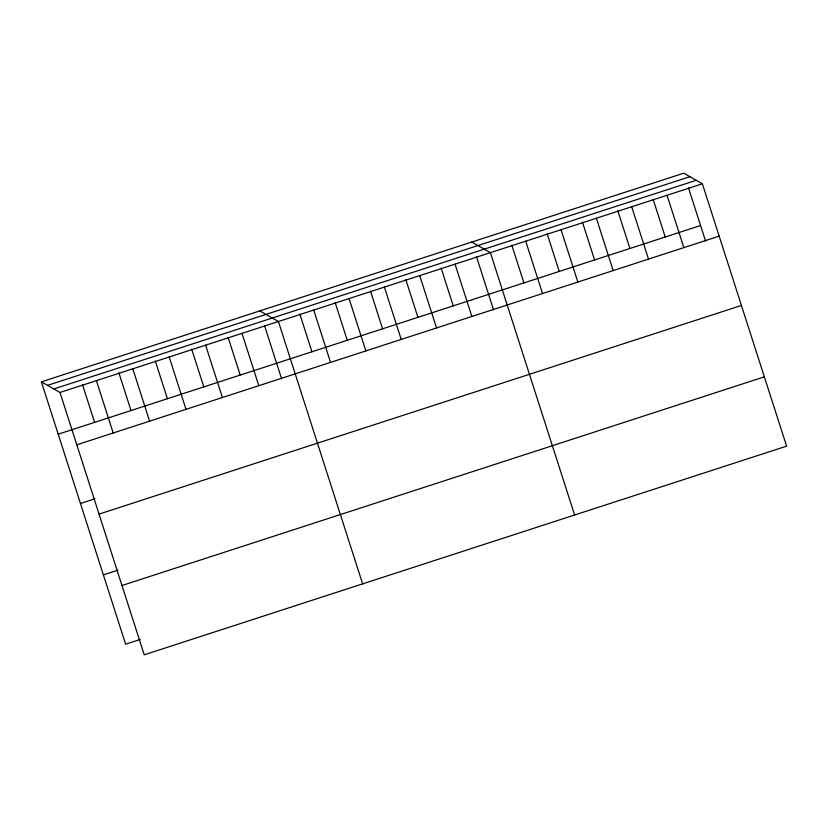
<?xml version="1.0" encoding="UTF-8"?>
<svg xmlns="http://www.w3.org/2000/svg" width="828" height="828" viewBox="0 0 828 828"><rect width="100%" height="100%" fill="white"/><g stroke="black" fill="none" stroke-linecap="round" stroke-linejoin="round"><path stroke-width="1.24" d="M41.4 381.853L683.773 173.187L702.372 183.806L786.6 446.147L144.227 654.813L59.999 392.472L41.4 381.853L125.628 644.194L140.191 639.464M47.538 385.362L689.91 176.695M53.861 388.963L696.234 180.307M59.999 392.472L702.372 183.806M58.208 434.193L700.571 225.526M76.807 444.812L719.18 236.146M80.451 503.496L95.013 498.766M99.06 514.105L741.422 305.449M103.376 574.891L117.938 570.161M121.985 585.51L764.347 376.844M471.784 242.045L490.393 252.664L574.622 515.006M259.806 310.904L278.405 321.523L362.633 583.864M688.461 187.801L705.559 241.062M667.047 195.284L683.845 247.624M653.126 199.269L665.246 237.005M631.712 206.762L648.521 259.102M617.802 210.747L629.911 248.483M596.377 218.24L613.186 270.58M582.467 222.225L594.587 259.961M561.053 229.718L577.851 282.048M547.142 233.703L559.252 271.439M525.718 241.186L542.526 293.526M511.807 245.181L523.917 282.907M476.473 256.659L493.581 309.92M455.058 264.142L471.867 316.482M441.148 268.127L453.258 305.863M419.734 275.62L436.532 327.96M405.813 279.605L417.933 317.341M384.399 287.099L401.207 339.439M370.489 291.083L382.598 328.819M349.074 298.577L365.872 350.917M335.154 302.562L347.274 340.298M313.74 310.045L330.548 362.385M299.829 314.04L311.939 351.765M264.494 325.518L281.592 378.779M242.004 333.353L258.812 385.693M228.093 337.338L240.213 375.074M205.603 345.172L222.411 397.512M191.692 349.157L203.812 386.893M169.202 357.003L186.01 409.332M155.291 360.987L167.411 398.723M132.801 368.822L149.609 421.162M118.89 372.807L131.01 410.543M96.4 380.652L113.208 432.982M82.489 384.637L94.609 422.363"/></g></svg>
